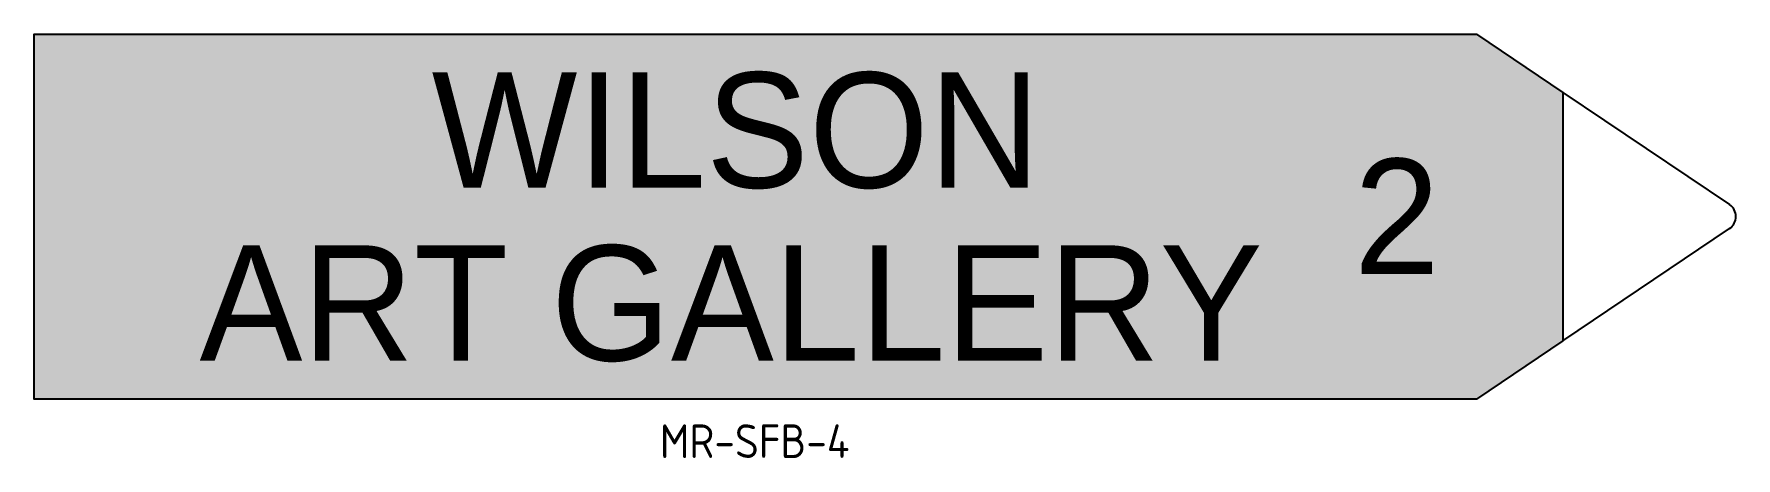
# Model space of a CAD drawing. Header units: millimetres. Extents: x 102 to 279, y 197 to 241.
import ezdxf
from ezdxf.enums import TextEntityAlignment as Align

# ---------------------------------------------------------------- set-up
doc = ezdxf.new("R2010")
doc.units = ezdxf.units.MM
doc.layers.add('BLUE', color=7, linetype='Continuous', true_color=0x165788)
for name, color, linetype in [('DIM', 1, 'Continuous'), ('L35', 3, 'Continuous'), ('WHITE', 255, 'Continuous')]:
    doc.layers.add(name, color=color, linetype=linetype)
doc.styles.add('FHWAD', font='')
doc.styles.add('T35', font='isocp2.shx', dxfattribs={"height": 3.5})
doc.styles.get('FHWAD').set_extended_font_data('FHWA Series D2000EX')

msp = doc.modelspace()

# ---------------------------------------------------------------- hatches: boundary and pattern name
at = {"layer": 'BLUE'}
msp.add_hatch(color=256, dxfattribs=at).paths.add_polyline_path([(260.66, 235.34), (260.66, 209.48), (251.66, 203.41), (101.64, 203.41), (101.64, 241.41), (251.66, 241.41)])

# ---------------------------------------------------------------- linework, layer by layer
msp.add_lwpolyline([(260.66, 235.34), (260.66, 209.48), (251.66, 203.41), (101.64, 203.41), (101.64, 241.41), (251.66, 241.41)], close=True, dxfattribs=at)
at = {"layer": 'L35'}
for p, q in [((260.66, 235.34), (278, 223.66)), ((260.66, 209.48), (278, 221.17))]:
    msp.add_line(p, q, dxfattribs=at)
msp.add_arc((277.16, 222.41), 1.5, 303.9861, 56.0139, dxfattribs=at)

# ---------------------------------------------------------------- texts
at = {"layer": 'DIM', "color": 3, "insert": (176.6, 200.78), "char_height": 3.5, "width": 44.2731, "attachment_point": 2, "style": 'T35'}
msp.add_mtext('MR-SFB-4', dxfattribs=at)
at = {"layer": 'WHITE', "style": 'FHWAD'}
for s, p in [('WILSON', (174.65, 225.41)), ('ART GALLERY', (174.14, 207.41))]:
    msp.add_text(s, height=12, dxfattribs=at).set_placement(p, align=Align.CENTER)
msp.add_text('2', height=12, dxfattribs=at).set_placement((247.84, 216.42), align=Align.RIGHT)

doc.saveas('drawing.dxf')
